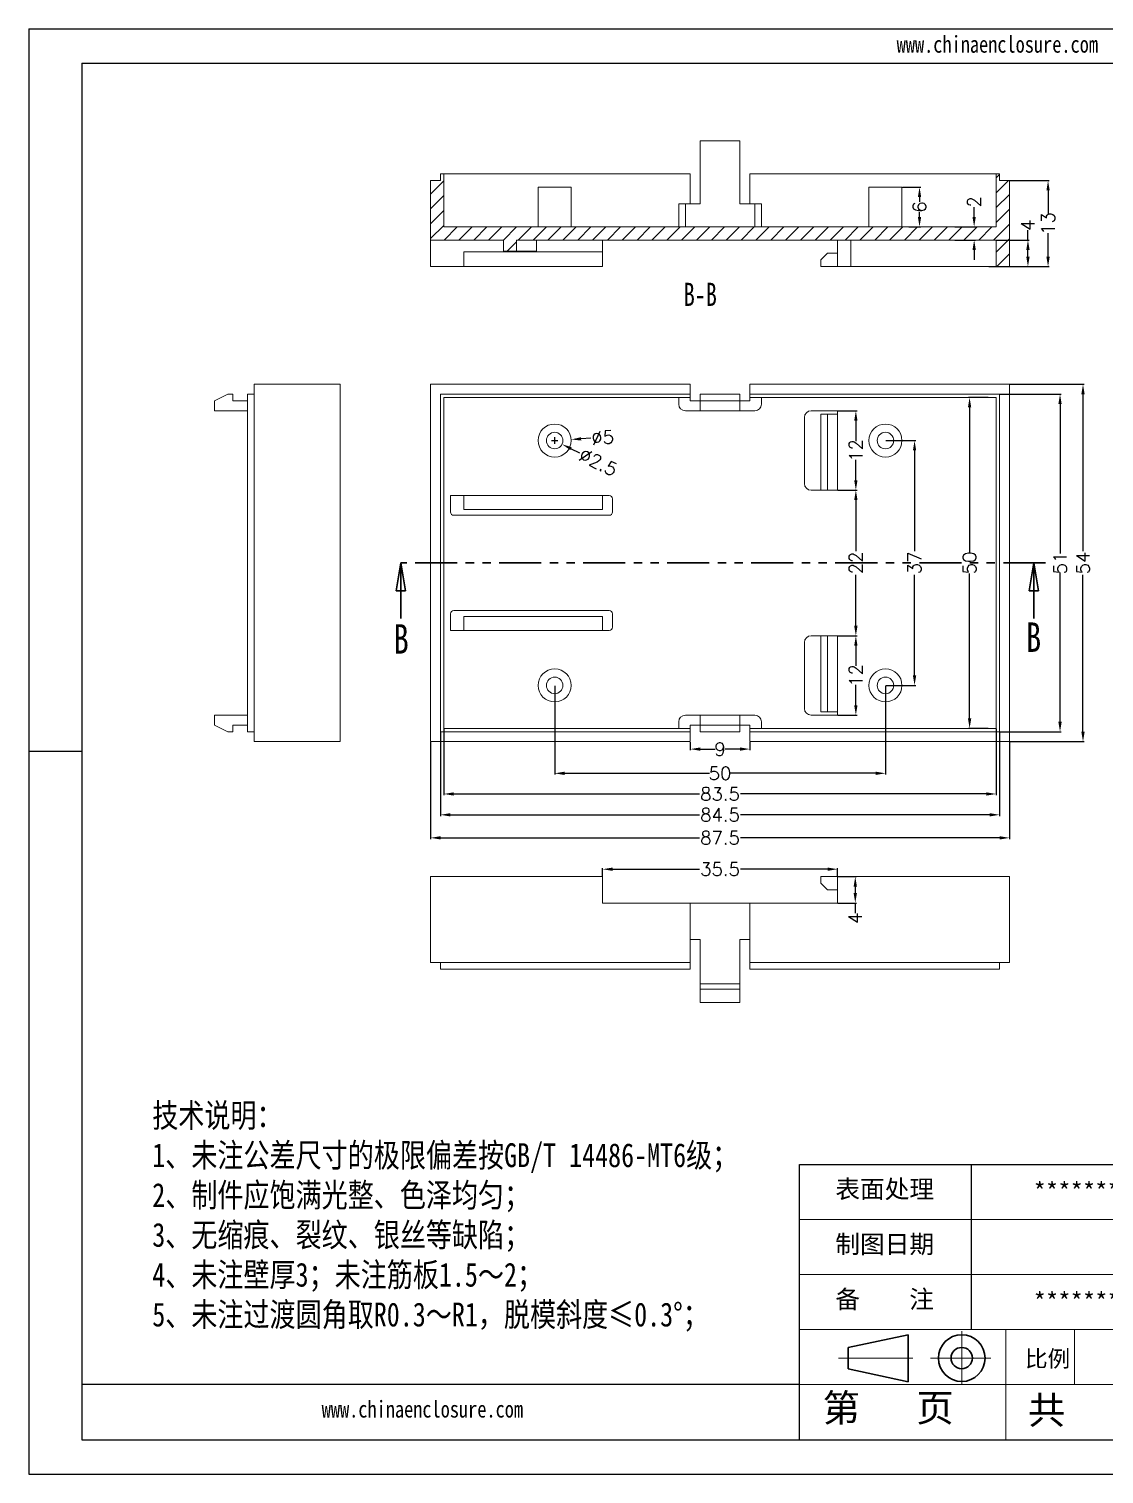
# Model space of a CAD drawing. Header units: inches. Extents: x 2138 to 2945, y 519 to 737.
# Drawn here: x 2477 to 2639.5, y 519 to 737.4 of the extents above; entities that cross this region are included whole.
import ezdxf

# ---------------------------------------------------------------- set-up
doc = ezdxf.new("R2010")
doc.units = ezdxf.units.IN
doc.linetypes.add('CENTER2', pattern=[28.575, 19.05, -3.175, 3.175, -3.175])
doc.linetypes.add('PHANTOM', pattern=[12.7, 6.35, -1.27, 1.27, -1.27, 1.27, -1.27])
doc.layers.add('文字', color=81, linetype='Continuous')
for name, color, linetype, lineweight in [('粗实线', 7, 'Continuous', 30), ('细实线', 3, 'Continuous', 9), ('细点划线', 2, 'CENTER2', 9)]:
    doc.layers.add(name, color=color, linetype=linetype, lineweight=lineweight)
doc.styles.add('SLDTEXTSTYLE0', font='TXT', dxfattribs={"width": 0.75})
doc.styles.add('SLDTEXTSTYLE3', font='TXT', dxfattribs={"width": 0.7})
doc.styles.get("Standard").update_dxf_attribs({"font": 'txt', "bigfont": 'gbcbig.shx'})
doc.styles.add('宋体', font='', dxfattribs={"width": 0.8, "height": 3.5})
doc.styles.get('宋体').set_extended_font_data('SimSun')
doc.dimstyles.new('2', dxfattribs={"dimtxt": 2, "dimasz": 1.5, "dimexe": 0.18, "dimexo": 0.0625, "dimgap": 0.1, "dimtad": 0, "dimzin": 12, "dimdsep": 46, "dimtxsty": 'Standard', "dimcen": 0.5, "dimclrd": 3, "dimclre": 3, "dimadec": 0, "dimazin": 0, "dimtfac": 1, "dimtofl": 0, "dimtmove": 0, "dimatfit": 3, "dimfxl": 1, "dimtolj": 1, "dimtzin": 0, "dimarcsym": 0})

# ---------------------------------------------------------------- blocks, each defined once
blk = doc.blocks.new('_CLOSED')
at = {"color": 0, "linetype": 'ByBlock', "lineweight": -2}
for p, q in [((-1, 0.166667), (0, 0)), ((-1, 0.166667), (-1, -0.166667)), ((0, 0), (-1, -0.166667)), ((0, 0), (-1, 0))]:
    blk.add_line(p, q, dxfattribs=at)
blk = doc.blocks.new('*D186')
at = {"color": 3, "lineweight": -2}
for p, q in [((2539.72, 631.66), (2539.72, 621.64)), ((2623.22, 631.66), (2623.22, 621.64)), ((2541.22, 621.82), (2578.37, 621.82)), ((2621.72, 621.82), (2584.57, 621.82))]:
    blk.add_line(p, q, dxfattribs=at)
at = {"color": 3}
for points in [[(2541.22, 622.07), (2541.22, 621.57), (2539.72, 621.82)], [(2621.72, 622.07), (2621.72, 621.57), (2623.22, 621.82)]]:
    blk.add_solid(points, dxfattribs=at)
at = {"layer": 'Defpoints', "color": 0}
for p in [(2539.72, 631.73), (2623.22, 631.73), (2623.22, 621.82)]:
    blk.add_point(p, dxfattribs=at)
at = {"color": 0, "insert": (2581.47, 621.82), "char_height": 2, "attachment_point": 5}
blk.add_mtext('\\A1;83.5', dxfattribs=at)
blk = doc.blocks.new('*D187')
at = {"color": 3, "lineweight": -2}
for p, q in [((2576.97, 629.66), (2576.97, 628.42)), ((2585.97, 629.66), (2585.97, 628.42)), ((2578.47, 628.6), (2580.71, 628.6)), ((2584.47, 628.6), (2582.24, 628.6))]:
    blk.add_line(p, q, dxfattribs=at)
at = {"color": 3}
for points in [[(2578.47, 628.85), (2578.47, 628.35), (2576.97, 628.6)], [(2584.47, 628.85), (2584.47, 628.35), (2585.97, 628.6)]]:
    blk.add_solid(points, dxfattribs=at)
at = {"layer": 'Defpoints', "color": 0}
for p in [(2576.97, 629.73), (2585.97, 629.73), (2585.97, 628.6)]:
    blk.add_point(p, dxfattribs=at)
at = {"color": 0, "insert": (2581.47, 628.6), "char_height": 2, "attachment_point": 5}
blk.add_mtext('\\A1;9', dxfattribs=at)
blk = doc.blocks.new('*D188')
at = {"color": 3, "lineweight": -2}
for p, q in [((2539.22, 631.16), (2539.22, 618.49)), ((2623.72, 631.16), (2623.72, 618.49)), ((2540.72, 618.67), (2578.37, 618.67)), ((2622.22, 618.67), (2584.57, 618.67))]:
    blk.add_line(p, q, dxfattribs=at)
at = {"color": 3}
for points in [[(2540.72, 618.92), (2540.72, 618.42), (2539.22, 618.67)], [(2622.22, 618.92), (2622.22, 618.42), (2623.72, 618.67)]]:
    blk.add_solid(points, dxfattribs=at)
at = {"layer": 'Defpoints', "color": 0}
for p in [(2539.22, 631.23), (2623.72, 631.23), (2539.22, 618.67)]:
    blk.add_point(p, dxfattribs=at)
at = {"color": 0, "insert": (2581.47, 618.67), "char_height": 2, "attachment_point": 5}
blk.add_mtext('\\A1;84.5', dxfattribs=at)
blk = doc.blocks.new('*D189')
at = {"color": 3, "lineweight": -2}
for p, q in [((2537.72, 629.66), (2537.72, 615.01)), ((2625.22, 629.66), (2625.22, 615.01)), ((2539.22, 615.19), (2578.37, 615.19)), ((2623.72, 615.19), (2584.57, 615.19))]:
    blk.add_line(p, q, dxfattribs=at)
at = {"color": 3}
for points in [[(2539.22, 615.44), (2539.22, 614.94), (2537.72, 615.19)], [(2623.72, 615.44), (2623.72, 614.94), (2625.22, 615.19)]]:
    blk.add_solid(points, dxfattribs=at)
at = {"layer": 'Defpoints', "color": 0}
for p in [(2537.72, 629.73), (2625.22, 629.73), (2625.22, 615.19)]:
    blk.add_point(p, dxfattribs=at)
at = {"color": 0, "insert": (2581.47, 615.19), "char_height": 2, "attachment_point": 5}
blk.add_mtext('\\A1;87.5', dxfattribs=at)
blk = doc.blocks.new('*D190')
at = {"color": 3, "lineweight": -2}
for p, q in [((2556.47, 638.16), (2556.47, 624.76)), ((2606.47, 638.16), (2606.47, 624.76)), ((2557.97, 624.94), (2579.87, 624.94)), ((2604.97, 624.94), (2583.07, 624.94))]:
    blk.add_line(p, q, dxfattribs=at)
at = {"color": 3}
for points in [[(2557.97, 625.19), (2557.97, 624.69), (2556.47, 624.94)], [(2604.97, 625.19), (2604.97, 624.69), (2606.47, 624.94)]]:
    blk.add_solid(points, dxfattribs=at)
at = {"layer": 'Defpoints', "color": 0}
for p in [(2556.47, 638.23), (2606.47, 638.23), (2606.47, 624.94)]:
    blk.add_point(p, dxfattribs=at)
at = {"color": 0, "insert": (2581.47, 624.94), "char_height": 2, "attachment_point": 5}
blk.add_mtext('\\A1;50', dxfattribs=at)
blk = doc.blocks.new('*D191')
at = {"color": 3, "lineweight": -2}
for p, q in [((2599.28, 667.73), (2602.18, 667.73)), ((2602, 666.23), (2602, 658.49)), ((2602, 647.23), (2602, 654.96)), ((2599.28, 645.73), (2602.18, 645.73))]:
    blk.add_line(p, q, dxfattribs=at)
at = {"color": 3}
for points in [[(2601.75, 666.23), (2602.25, 666.23), (2602, 667.73)], [(2601.75, 647.23), (2602.25, 647.23), (2602, 645.73)]]:
    blk.add_solid(points, dxfattribs=at)
at = {"layer": 'Defpoints', "color": 0}
for p in [(2599.22, 667.73), (2602, 667.73), (2599.22, 645.73)]:
    blk.add_point(p, dxfattribs=at)
at = {"color": 0, "insert": (2602, 656.73), "char_height": 2, "attachment_point": 5, "rotation": 90}
blk.add_mtext('\\A1;22', dxfattribs=at)
blk = doc.blocks.new('*D192')
at = {"color": 3, "lineweight": -2}
for p, q in [((2606.53, 675.23), (2611.05, 675.23)), ((2610.87, 673.73), (2610.87, 658.49)), ((2610.87, 639.73), (2610.87, 654.96)), ((2606.53, 638.23), (2611.05, 638.23))]:
    blk.add_line(p, q, dxfattribs=at)
at = {"color": 3}
for points in [[(2610.62, 673.73), (2611.12, 673.73), (2610.87, 675.23)], [(2610.62, 639.73), (2611.12, 639.73), (2610.87, 638.23)]]:
    blk.add_solid(points, dxfattribs=at)
at = {"layer": 'Defpoints', "color": 0}
for p in [(2606.47, 675.23), (2610.87, 675.23), (2606.47, 638.23)]:
    blk.add_point(p, dxfattribs=at)
at = {"color": 0, "insert": (2610.87, 656.73), "char_height": 2, "attachment_point": 5, "rotation": 90}
blk.add_mtext('\\A1;37', dxfattribs=at)
blk = doc.blocks.new('*D197')
at = {"color": 3, "lineweight": -2}
for p, q in [((2621.98, 681.73), (2619.01, 681.73)), ((2619.19, 680.23), (2619.19, 658.33)), ((2619.19, 633.23), (2619.19, 655.13)), ((2621.98, 631.73), (2619.01, 631.73))]:
    blk.add_line(p, q, dxfattribs=at)
at = {"color": 3}
for points in [[(2618.94, 680.23), (2619.44, 680.23), (2619.19, 681.73)], [(2618.94, 633.23), (2619.44, 633.23), (2619.19, 631.73)]]:
    blk.add_solid(points, dxfattribs=at)
at = {"layer": 'Defpoints', "color": 0}
for p in [(2619.19, 681.73), (2622.04, 681.73), (2622.04, 631.73)]:
    blk.add_point(p, dxfattribs=at)
at = {"color": 0, "insert": (2619.19, 656.73), "char_height": 2, "attachment_point": 5, "rotation": 90}
blk.add_mtext('\\A1;50', dxfattribs=at)
blk = doc.blocks.new('*D198')
at = {"color": 3, "lineweight": -2}
for p, q in [((2623.78, 682.23), (2633.04, 682.23)), ((2632.86, 680.73), (2632.86, 658.16)), ((2632.86, 632.73), (2632.86, 655.29)), ((2623.78, 631.23), (2633.04, 631.23))]:
    blk.add_line(p, q, dxfattribs=at)
at = {"color": 3}
for points in [[(2632.61, 680.73), (2633.11, 680.73), (2632.86, 682.23)], [(2632.61, 632.73), (2633.11, 632.73), (2632.86, 631.23)]]:
    blk.add_solid(points, dxfattribs=at)
at = {"layer": 'Defpoints', "color": 0}
for p in [(2623.72, 682.23), (2623.72, 631.23), (2632.86, 631.23)]:
    blk.add_point(p, dxfattribs=at)
at = {"color": 0, "insert": (2632.86, 656.73), "char_height": 2, "attachment_point": 5, "rotation": 90}
blk.add_mtext('\\A1;51', dxfattribs=at)
blk = doc.blocks.new('*D199')
at = {"color": 3, "lineweight": -2}
for p, q in [((2625.28, 683.73), (2636.51, 683.73)), ((2636.33, 682.23), (2636.33, 658.49)), ((2636.33, 631.23), (2636.33, 654.96)), ((2625.28, 629.73), (2636.51, 629.73))]:
    blk.add_line(p, q, dxfattribs=at)
at = {"color": 3}
for points in [[(2636.08, 682.23), (2636.58, 682.23), (2636.33, 683.73)], [(2636.08, 631.23), (2636.58, 631.23), (2636.33, 629.73)]]:
    blk.add_solid(points, dxfattribs=at)
at = {"layer": 'Defpoints', "color": 0}
for p in [(2625.22, 683.73), (2636.33, 683.73), (2625.22, 629.73)]:
    blk.add_point(p, dxfattribs=at)
at = {"color": 0, "insert": (2636.33, 656.73), "char_height": 2, "attachment_point": 5, "rotation": 90}
blk.add_mtext('\\A1;54', dxfattribs=at)
blk = doc.blocks.new('*D201')
at = {"color": 3, "lineweight": -2}
for p, q in [((2563.72, 609.39), (2563.72, 610.63)), ((2565.22, 610.45), (2578.37, 610.45)), ((2597.72, 610.45), (2584.57, 610.45)), ((2599.22, 609.39), (2599.22, 610.63))]:
    blk.add_line(p, q, dxfattribs=at)
at = {"color": 3}
for points in [[(2565.22, 610.7), (2565.22, 610.2), (2563.72, 610.45)], [(2597.72, 610.7), (2597.72, 610.2), (2599.22, 610.45)]]:
    blk.add_solid(points, dxfattribs=at)
at = {"layer": 'Defpoints', "color": 0}
for p in [(2563.72, 609.33), (2599.22, 610.45), (2599.22, 609.33)]:
    blk.add_point(p, dxfattribs=at)
at = {"color": 0, "insert": (2581.47, 610.45), "char_height": 2, "attachment_point": 5}
blk.add_mtext('\\A1;35.5', dxfattribs=at)
blk = doc.blocks.new('*D202')
at = {"color": 3, "lineweight": -2}
for p, q in [((2599.28, 609.33), (2602.09, 609.33)), ((2601.91, 607.83), (2601.91, 606.83)), ((2599.28, 605.33), (2602.09, 605.33)), ((2601.91, 605.33), (2601.91, 603.83))]:
    blk.add_line(p, q, dxfattribs=at)
at = {"color": 3}
for points in [[(2601.66, 607.83), (2602.16, 607.83), (2601.91, 609.33)], [(2601.66, 606.83), (2602.16, 606.83), (2601.91, 605.33)]]:
    blk.add_solid(points, dxfattribs=at)
at = {"layer": 'Defpoints', "color": 0}
for p in [(2599.22, 609.33), (2599.22, 605.33), (2601.91, 605.33)]:
    blk.add_point(p, dxfattribs=at)
at = {"color": 0, "insert": (2601.91, 603.06), "char_height": 2, "attachment_point": 5, "rotation": 90}
blk.add_mtext('\\A1;4', dxfattribs=at)
blk = doc.blocks.new('*D206')
at = {"color": 3, "lineweight": -2}
for p, q in [((2599.28, 679.73), (2602.18, 679.73)), ((2602, 678.23), (2602, 675.16)), ((2602, 669.23), (2602, 672.29)), ((2599.28, 667.73), (2602.18, 667.73))]:
    blk.add_line(p, q, dxfattribs=at)
at = {"color": 3}
for points in [[(2601.75, 678.23), (2602.25, 678.23), (2602, 679.73)], [(2601.75, 669.23), (2602.25, 669.23), (2602, 667.73)]]:
    blk.add_solid(points, dxfattribs=at)
at = {"layer": 'Defpoints', "color": 0}
for p in [(2599.22, 679.73), (2602, 679.73), (2599.22, 667.73)]:
    blk.add_point(p, dxfattribs=at)
at = {"color": 0, "insert": (2602, 673.73), "char_height": 2, "attachment_point": 5, "rotation": 90}
blk.add_mtext('\\A1;12', dxfattribs=at)
blk = doc.blocks.new('*D207')
at = {"color": 3, "lineweight": -2}
for p, q in [((2599.28, 645.73), (2602.18, 645.73)), ((2602, 644.23), (2602, 641.16)), ((2602, 635.23), (2602, 638.29)), ((2599.28, 633.73), (2602.18, 633.73))]:
    blk.add_line(p, q, dxfattribs=at)
at = {"color": 3}
for points in [[(2601.75, 644.23), (2602.25, 644.23), (2602, 645.73)], [(2601.75, 635.23), (2602.25, 635.23), (2602, 633.73)]]:
    blk.add_solid(points, dxfattribs=at)
at = {"layer": 'Defpoints', "color": 0}
for p in [(2599.22, 645.73), (2602, 645.73), (2599.22, 633.73)]:
    blk.add_point(p, dxfattribs=at)
at = {"color": 0, "insert": (2602, 639.73), "char_height": 2, "attachment_point": 5, "rotation": 90}
blk.add_mtext('\\A1;12', dxfattribs=at)
blk = doc.blocks.new('*D209')
at = {"color": 3, "lineweight": -2}
for p, q in [((2555.97, 675.23), (2556.97, 675.23)), ((2556.47, 674.73), (2556.47, 675.73)), ((2561.96, 675.58), (2560.46, 675.48))]:
    blk.add_line(p, q, dxfattribs=at)
at = {"color": 3}
blk.add_solid([(2560.45, 675.73), (2560.48, 675.23), (2558.97, 675.39)], dxfattribs=at)
at = {"layer": 'Defpoints', "color": 0}
for p in [(2553.98, 675.07), (2558.97, 675.39)]:
    blk.add_point(p, dxfattribs=at)
at = {"color": 0, "insert": (2563.72, 675.69), "char_height": 2, "attachment_point": 5, "rotation": 3.6373}
blk.add_mtext('\\A1;∅5', dxfattribs=at)
blk = doc.blocks.new('*D210')
at = {"color": 3, "lineweight": -2}
for p, q in [((2555.97, 675.23), (2556.97, 675.23)), ((2556.47, 674.73), (2556.47, 675.73)), ((2560.28, 673.33), (2558.93, 674))]:
    blk.add_line(p, q, dxfattribs=at)
at = {"color": 3}
blk.add_solid([(2559.04, 674.22), (2558.82, 673.78), (2557.59, 674.67)], dxfattribs=at)
at = {"layer": 'Defpoints', "color": 0}
for p in [(2555.35, 675.78), (2557.59, 674.67)]:
    blk.add_point(p, dxfattribs=at)
at = {"color": 0, "insert": (2563.05, 671.95), "char_height": 2, "attachment_point": 5, "rotation": 333.512}
blk.add_mtext('\\A1;∅2.5', dxfattribs=at)
blk = doc.blocks.new('*D216')
at = {"color": 3, "lineweight": -2}
for p, q in [((2609.03, 713.52), (2611.8, 713.52)), ((2611.62, 712.02), (2611.62, 711.29)), ((2611.62, 709.02), (2611.62, 709.76)), ((2610.03, 707.52), (2611.8, 707.52))]:
    blk.add_line(p, q, dxfattribs=at)
at = {"color": 3}
for points in [[(2611.37, 712.02), (2611.87, 712.02), (2611.62, 713.52)], [(2611.37, 709.02), (2611.87, 709.02), (2611.62, 707.52)]]:
    blk.add_solid(points, dxfattribs=at)
at = {"layer": 'Defpoints', "color": 0}
for p in [(2608.97, 713.52), (2611.62, 713.52), (2609.97, 707.52)]:
    blk.add_point(p, dxfattribs=at)
at = {"color": 0, "insert": (2611.62, 710.52), "char_height": 2, "attachment_point": 5, "rotation": 90}
blk.add_mtext('\\A1;6', dxfattribs=at)
blk = doc.blocks.new('*D217')
at = {"color": 3, "lineweight": -2}
for p, q in [((2623.28, 705.52), (2628.19, 705.52)), ((2628.01, 705.52), (2628.01, 707.02)), ((2628.01, 703.02), (2628.01, 704.02)), ((2623.28, 701.52), (2628.19, 701.52))]:
    blk.add_line(p, q, dxfattribs=at)
at = {"color": 3}
for points in [[(2627.76, 704.02), (2628.26, 704.02), (2628.01, 705.52)], [(2627.76, 703.02), (2628.26, 703.02), (2628.01, 701.52)]]:
    blk.add_solid(points, dxfattribs=at)
at = {"layer": 'Defpoints', "color": 0}
for p in [(2623.22, 705.52), (2628.01, 705.52), (2623.22, 701.52)]:
    blk.add_point(p, dxfattribs=at)
at = {"color": 0, "insert": (2628.01, 707.79), "char_height": 2, "attachment_point": 5, "rotation": 90}
blk.add_mtext('\\A1;4', dxfattribs=at)
blk = doc.blocks.new('*D218')
at = {"color": 3, "lineweight": -2}
for p, q in [((2619.88, 709.02), (2619.88, 710.52)), ((2616.97, 707.52), (2620.06, 707.52)), ((2616.97, 705.52), (2620.06, 705.52)), ((2619.88, 704.02), (2619.88, 702.52))]:
    blk.add_line(p, q, dxfattribs=at)
at = {"color": 3}
for points in [[(2619.63, 709.02), (2620.13, 709.02), (2619.88, 707.52)], [(2619.63, 704.02), (2620.13, 704.02), (2619.88, 705.52)]]:
    blk.add_solid(points, dxfattribs=at)
at = {"layer": 'Defpoints', "color": 0}
for p in [(2616.91, 707.52), (2616.91, 705.52), (2619.88, 707.52)]:
    blk.add_point(p, dxfattribs=at)
at = {"color": 0, "insert": (2619.88, 711.29), "char_height": 2, "attachment_point": 5, "rotation": 90}
blk.add_mtext('\\A1;2', dxfattribs=at)
blk = doc.blocks.new('*D219')
at = {"color": 3, "lineweight": -2}
for p, q in [((2625.28, 714.52), (2631.23, 714.52)), ((2631.05, 713.02), (2631.05, 709.46)), ((2631.05, 703.02), (2631.05, 706.59)), ((2622.1, 701.52), (2631.23, 701.52))]:
    blk.add_line(p, q, dxfattribs=at)
at = {"color": 3}
for points in [[(2630.8, 713.02), (2631.3, 713.02), (2631.05, 714.52)], [(2630.8, 703.02), (2631.3, 703.02), (2631.05, 701.52)]]:
    blk.add_solid(points, dxfattribs=at)
at = {"layer": 'Defpoints', "color": 0}
for p in [(2625.22, 714.52), (2622.04, 701.52), (2631.05, 701.52)]:
    blk.add_point(p, dxfattribs=at)
at = {"color": 0, "insert": (2631.05, 708.02), "char_height": 2, "attachment_point": 5, "rotation": 90}
blk.add_mtext('\\A1;13', dxfattribs=at)

msp = doc.modelspace()

# ---------------------------------------------------------------- hatches: boundary and pattern name
at = {"linetype": 'Continuous', "lineweight": 0}
h = msp.add_hatch(dxfattribs=at)
h.set_pattern_fill('ANSI31', color=4, scale=0.5, style=0)
h.paths.add_polyline_path([(2537.722, 705.524), (2548.722, 705.524), (2548.722, 703.824), (2550.722, 703.824), (2550.722, 705.524), (2623.222, 705.524), (2623.222, 701.524), (2625.222, 701.524), (2625.222, 714.524), (2623.722, 714.524), (2623.722, 715.524), (2623.222, 715.524), (2623.222, 707.524), (2539.722, 707.524), (2539.722, 715.524), (2539.222, 715.524), (2539.222, 714.524), (2537.722, 714.524)], flags=0)

# ---------------------------------------------------------------- linework, layer by layer
for p, q in [((2476.993, 737.435), (2785.866, 737.435)), ((2476.993, 737.435), (2476.993, 519.041)), ((2484.986, 732.235), (2780.666, 732.235)), ((2484.986, 732.235), (2484.986, 524.24)), ((2484.986, 628.238), (2476.993, 628.238)), ((2476.993, 620.149), (2476.993, 519.041)), ((2593.47, 524.24), (2593.47, 565.839)), ((2593.47, 565.839), (2780.666, 565.839)), ((2619.47, 540.88), (2619.47, 565.839)), ((2593.47, 532.56), (2484.986, 532.56)), ((2484.986, 524.24), (2780.666, 524.24)), ((2476.993, 519.041), (2785.866, 519.041)), ((2476.993, 519.041), (2619.99, 519.041))]:
    msp.add_line(p, q)
at = {"color": 7, "linetype": 'Continuous', "lineweight": 15}
for p, q in [((2578.472, 720.524), (2578.472, 711.024)), ((2584.472, 720.524), (2578.472, 720.524)), ((2584.472, 711.024), (2584.472, 720.524)), ((2537.722, 714.524), (2537.722, 705.524)), ((2537.722, 714.524), (2539.222, 714.524)), ((2539.222, 714.524), (2539.222, 715.524)), ((2539.722, 715.524), (2539.222, 715.524)), ((2539.722, 707.524), (2539.722, 715.524)), ((2576.972, 715.524), (2539.722, 715.524)), ((2576.972, 715.524), (2576.972, 711.024)), ((2585.972, 711.024), (2585.972, 715.524)), ((2623.222, 715.524), (2585.972, 715.524)), ((2623.222, 715.524), (2623.222, 707.524)), ((2623.722, 715.524), (2623.222, 715.524)), ((2623.722, 715.524), (2623.722, 714.524)), ((2623.722, 714.524), (2625.222, 714.524)), ((2625.222, 701.524), (2625.222, 714.524)), ((2553.972, 713.524), (2553.972, 707.524)), ((2553.972, 713.524), (2558.972, 713.524)), ((2558.972, 707.524), (2558.972, 713.524)), ((2603.972, 713.524), (2603.972, 707.524)), ((2608.972, 713.524), (2603.972, 713.524)), ((2608.972, 707.524), (2608.972, 713.524)), ((2575.222, 711.024), (2575.222, 707.524)), ((2576.222, 711.024), (2575.222, 711.024)), ((2576.222, 711.024), (2576.222, 707.524)), ((2578.472, 711.024), (2576.222, 711.024)), ((2586.722, 711.024), (2584.472, 711.024)), ((2586.722, 711.024), (2586.722, 707.524)), ((2587.722, 711.024), (2586.722, 711.024)), ((2587.722, 711.024), (2587.722, 707.524)), ((2537.722, 705.524), (2548.722, 705.524)), ((2537.722, 705.524), (2537.722, 701.524)), ((2623.222, 707.524), (2539.722, 707.524)), ((2548.722, 705.524), (2548.722, 703.824)), ((2550.722, 705.524), (2623.222, 705.524)), ((2550.722, 703.824), (2550.722, 705.524)), ((2553.722, 703.824), (2553.722, 705.524)), ((2563.722, 705.524), (2563.722, 703.724)), ((2599.222, 705.524), (2599.222, 703.524)), ((2601.222, 705.524), (2601.222, 701.524)), ((2623.222, 705.524), (2623.222, 701.524)), ((2542.722, 703.724), (2542.722, 701.524)), ((2563.722, 703.724), (2542.722, 703.724)), ((2550.722, 703.824), (2548.722, 703.824)), ((2553.722, 703.824), (2550.722, 703.824)), ((2563.722, 701.524), (2563.722, 703.724)), ((2597.722, 703.524), (2596.722, 702.524)), ((2597.722, 703.524), (2599.222, 703.524)), ((2599.222, 701.524), (2599.222, 703.524)), ((2542.722, 701.524), (2537.722, 701.524)), ((2542.722, 701.524), (2563.722, 701.524)), ((2596.722, 702.524), (2596.722, 701.524)), ((2599.222, 701.524), (2596.722, 701.524)), ((2601.222, 701.524), (2599.222, 701.524)), ((2601.222, 701.524), (2623.222, 701.524)), ((2625.222, 701.524), (2623.222, 701.524)), ((2511.041, 629.727), (2511.041, 683.727)), ((2511.041, 683.727), (2524.041, 683.727)), ((2524.041, 629.727), (2524.041, 683.727)), ((2537.722, 683.727), (2537.722, 629.727)), ((2576.972, 683.727), (2537.722, 683.727)), ((2576.972, 682.227), (2576.972, 683.727)), ((2625.222, 683.727), (2585.972, 683.727)), ((2585.972, 683.727), (2585.972, 682.227)), ((2625.222, 629.727), (2625.222, 683.727)), ((2507.041, 682.227), (2505.041, 681.227)), ((2507.841, 682.227), (2507.041, 682.227)), ((2507.841, 682.227), (2507.841, 681.227)), ((2511.041, 682.227), (2510.041, 682.227)), ((2510.041, 631.227), (2510.041, 682.227)), ((2576.972, 682.227), (2539.222, 682.227)), ((2539.222, 682.227), (2539.222, 631.227)), ((2576.972, 681.727), (2539.722, 681.727)), ((2539.722, 681.727), (2539.722, 631.727)), ((2575.222, 680.727), (2575.222, 681.727)), ((2576.972, 682.227), (2576.972, 681.727)), ((2576.972, 681.727), (2576.972, 681.227)), ((2578.472, 682.227), (2584.472, 682.227)), ((2578.472, 681.227), (2578.472, 682.227)), ((2584.472, 682.227), (2584.472, 681.227)), ((2623.722, 682.227), (2585.972, 682.227)), ((2585.972, 681.727), (2585.972, 682.227)), ((2623.222, 681.727), (2585.972, 681.727)), ((2585.972, 681.227), (2585.972, 681.727)), ((2587.722, 681.727), (2587.722, 680.727)), ((2623.222, 631.727), (2623.222, 681.727)), ((2623.722, 631.227), (2623.722, 682.227)), ((2505.041, 679.727), (2505.041, 681.227)), ((2510.041, 679.727), (2505.041, 679.727)), ((2510.041, 681.227), (2507.841, 681.227)), ((2578.472, 679.727), (2576.222, 679.727)), ((2576.972, 681.227), (2578.472, 681.227)), ((2584.472, 681.227), (2578.472, 681.227)), ((2578.472, 679.727), (2578.472, 681.227)), ((2584.472, 679.727), (2578.472, 679.727)), ((2584.472, 679.727), (2584.472, 681.227)), ((2584.472, 681.227), (2585.972, 681.227)), ((2586.722, 679.727), (2584.472, 679.727)), ((2599.222, 679.727), (2595.222, 679.727)), ((2596.722, 667.727), (2596.722, 679.227)), ((2596.722, 679.227), (2597.722, 679.227)), ((2597.722, 679.227), (2597.722, 667.727)), ((2597.722, 679.227), (2599.222, 679.227)), ((2599.222, 667.727), (2599.222, 679.727)), ((2594.222, 678.727), (2594.222, 668.727)), ((2564.722, 666.927), (2540.722, 666.927)), ((2540.722, 666.927), (2540.722, 664.427)), ((2542.722, 664.827), (2542.722, 666.927)), ((2563.722, 664.827), (2563.722, 666.927)), ((2565.222, 664.427), (2565.222, 666.427)), ((2595.222, 667.727), (2599.222, 667.727)), ((2541.222, 663.927), (2564.722, 663.927)), ((2563.722, 664.827), (2542.722, 664.827)), ((2540.722, 646.527), (2540.722, 649.027)), ((2541.222, 649.527), (2564.722, 649.527)), ((2565.222, 649.027), (2565.222, 647.027)), ((2540.722, 646.527), (2564.722, 646.527)), ((2542.722, 648.627), (2542.722, 646.527)), ((2563.722, 648.627), (2542.722, 648.627)), ((2563.722, 648.627), (2563.722, 646.527)), ((2594.222, 644.727), (2594.222, 634.727)), ((2599.222, 645.727), (2595.222, 645.727)), ((2596.722, 634.227), (2596.722, 645.727)), ((2597.722, 645.727), (2597.722, 634.227)), ((2599.222, 633.727), (2599.222, 645.727)), ((2505.041, 633.727), (2505.041, 632.227)), ((2510.041, 633.727), (2505.041, 633.727)), ((2578.472, 633.727), (2576.222, 633.727)), ((2584.472, 633.727), (2578.472, 633.727)), ((2578.472, 633.727), (2578.472, 632.227)), ((2584.472, 633.727), (2584.472, 632.227)), ((2586.722, 633.727), (2584.472, 633.727)), ((2595.222, 633.727), (2599.222, 633.727)), ((2597.722, 634.227), (2596.722, 634.227)), ((2597.722, 634.227), (2599.222, 634.227)), ((2505.041, 632.227), (2507.041, 631.227)), ((2507.841, 631.227), (2507.041, 631.227)), ((2507.841, 631.227), (2507.841, 632.227)), ((2510.041, 632.227), (2507.841, 632.227)), ((2511.041, 631.227), (2510.041, 631.227)), ((2539.222, 631.227), (2576.972, 631.227)), ((2539.722, 631.727), (2576.972, 631.727)), ((2575.222, 632.727), (2575.222, 631.727)), ((2576.972, 631.727), (2576.972, 632.227)), ((2576.972, 632.227), (2578.472, 632.227)), ((2576.972, 631.227), (2576.972, 631.727)), ((2576.972, 631.227), (2576.972, 629.727)), ((2578.472, 631.227), (2578.472, 632.227)), ((2578.472, 632.227), (2584.472, 632.227)), ((2584.472, 631.227), (2578.472, 631.227)), ((2584.472, 632.227), (2584.472, 631.227)), ((2584.472, 632.227), (2585.972, 632.227)), ((2585.972, 632.227), (2585.972, 631.727)), ((2585.972, 631.727), (2585.972, 631.227)), ((2585.972, 631.727), (2623.222, 631.727)), ((2585.972, 631.227), (2623.722, 631.227)), ((2585.972, 629.727), (2585.972, 631.227)), ((2587.722, 631.727), (2587.722, 632.727)), ((2511.041, 629.727), (2524.041, 629.727)), ((2537.722, 629.727), (2576.972, 629.727)), ((2585.972, 629.727), (2625.222, 629.727)), ((2537.722, 596.331), (2537.722, 609.331)), ((2563.722, 609.331), (2537.722, 609.331)), ((2563.722, 605.331), (2563.722, 609.331)), ((2596.722, 609.331), (2596.722, 608.331)), ((2596.722, 609.331), (2599.222, 609.331)), ((2599.222, 605.331), (2599.222, 609.331)), ((2625.222, 609.331), (2599.222, 609.331)), ((2625.222, 596.331), (2625.222, 609.331)), ((2596.722, 608.331), (2597.722, 607.331)), ((2597.722, 607.331), (2599.222, 607.331)), ((2563.722, 605.331), (2576.972, 605.331)), ((2576.972, 596.331), (2576.972, 605.331)), ((2576.972, 605.331), (2585.972, 605.331)), ((2585.972, 605.331), (2599.222, 605.331)), ((2585.972, 605.331), (2585.972, 596.331)), ((2576.972, 599.831), (2578.472, 599.831)), ((2578.472, 593.131), (2578.472, 599.831)), ((2584.472, 599.831), (2585.972, 599.831)), ((2584.472, 599.831), (2584.472, 593.131)), ((2576.972, 596.331), (2537.722, 596.331)), ((2539.222, 596.331), (2539.222, 595.331)), ((2576.972, 595.331), (2576.972, 596.331)), ((2625.222, 596.331), (2585.972, 596.331)), ((2585.972, 596.331), (2585.972, 595.331)), ((2623.722, 596.331), (2623.722, 595.331)), ((2576.972, 595.331), (2539.222, 595.331)), ((2623.722, 595.331), (2585.972, 595.331)), ((2578.472, 593.131), (2584.472, 593.131)), ((2578.472, 592.331), (2578.472, 593.131)), ((2578.472, 592.331), (2584.472, 592.331)), ((2578.472, 590.331), (2578.472, 592.331)), ((2584.472, 593.131), (2584.472, 592.331)), ((2584.472, 592.331), (2584.472, 590.331)), ((2584.472, 590.331), (2578.472, 590.331))]:
    msp.add_line(p, q, dxfattribs=at)
at = {"color": 1, "linetype": 'PHANTOM', "lineweight": 30}
msp.add_line((2630.645, 656.727), (2533.21, 656.727), dxfattribs=at)
at = {"color": 7, "linetype": 'Continuous', "lineweight": 30}
for p, q in [((2533.21, 648.327), (2533.21, 656.727)), ((2628.889, 648.327), (2628.889, 656.727))]:
    msp.add_line(p, q, dxfattribs=at)
at = {"color": 7, "linetype": 'Continuous', "lineweight": 15}
for centre, radius in [((2556.472, 675.227), 2.5), ((2606.472, 675.227), 2.5), ((2556.472, 675.227), 1.25), ((2606.472, 675.227), 1.25), ((2556.472, 638.227), 2.5), ((2606.472, 638.227), 2.5), ((2556.472, 638.227), 1.25), ((2606.472, 638.227), 1.25)]:
    msp.add_circle(centre, radius, dxfattribs=at)
for centre, radius, start, end in [((2576.222, 680.727), 1, 180, 270), ((2586.722, 680.727), 1, 270, 0), ((2595.222, 678.727), 1, 90, 180), ((2595.222, 668.727), 1, 180, 270), ((2564.722, 666.427), 0.5, 0, 90), ((2541.222, 664.427), 0.5, 180, 270), ((2564.722, 664.427), 0.5, 270, 0), ((2541.222, 649.027), 0.5, 90, 180), ((2564.722, 649.027), 0.5, 0, 90), ((2564.722, 647.027), 0.5, 270, 0), ((2595.222, 644.727), 1, 90, 180), ((2576.222, 632.727), 1, 90, 180), ((2586.722, 632.727), 1, 0, 90), ((2595.222, 634.727), 1, 180, 270)]:
    msp.add_arc(centre, radius, start, end, dxfattribs=at)
at = {"layer": '粗实线', "color": 7}
for p, q in [((2609.913, 540.102), (2600.823, 538.175)), ((2609.913, 540.102), (2609.913, 532.977)), ((2600.823, 538.175), (2600.823, 534.96)), ((2600.823, 534.96), (2609.913, 532.977))]:
    msp.add_line(p, q, dxfattribs=at)
for radius in [3.534, 1.607]:
    msp.add_circle((2618.004, 536.567), radius, dxfattribs=at)
at = {"layer": '细实线', "color": 7}
for p, q in [((2655.869, 557.52), (2593.47, 557.52)), ((2655.869, 549.2), (2593.47, 549.2)), ((2780.666, 540.88), (2593.47, 540.88)), ((2624.67, 540.88), (2624.67, 524.24)), ((2635.069, 540.88), (2635.069, 532.56)), ((2655.869, 532.56), (2593.47, 532.56))]:
    msp.add_line(p, q, dxfattribs=at)
at = {"layer": '细点划线', "color": 7}
for p, q in [((2618.004, 540.636), (2618.004, 532.56)), ((2599.373, 536.567), (2610.61, 536.567)), ((2613.277, 536.567), (2622.412, 536.567))]:
    msp.add_line(p, q, dxfattribs=at)

# ---------------------------------------------------------------- block references
at = {"color": 7, "linetype": 'Continuous', "lineweight": 30, "xscale": 4.199999999999989, "yscale": 4.199999999999989, "zscale": 0.7, "rotation": 90}
for p in [(2533.21, 656.727), (2628.889, 656.727)]:
    msp.add_blockref('_CLOSED', p, dxfattribs=at)

# ---------------------------------------------------------------- texts
at = {"color": 0, "linetype": 'Continuous', "lineweight": 0, "insert": (2578.484, 699.067), "char_height": 3.5, "attachment_point": 2, "style": 'SLDTEXTSTYLE3'}
msp.add_mtext('B-B', dxfattribs=at)
at = {"color": 7, "linetype": 'Continuous', "char_height": 4.445, "attachment_point": 1, "style": 'SLDTEXTSTYLE0'}
for insert in [(2532.142, 647.478), (2627.736, 647.738)]:
    msp.add_mtext('B', dxfattribs=dict(at, insert=insert))
at = {"char_height": 2.7361, "width": 1555.06562, "attachment_point": 1}
for s, insert in [('{\\fSimHei|b0|i0|c134|p49;表面处理}', (2598.896, 563.478)), ('{\\fSimHei|b0|i0|c134|p49;*********}', (2628.864, 563.127)), ('{\\fSimHei|b0|i0|c134|p49;制图日期}', (2598.896, 555.159)), ('{\\fSimHei|b0|i0|c134|p49;备    注}', (2598.896, 546.839)), ('{\\fSimHei|b0|i0|c134|p49;*********}', (2628.864, 546.487))]:
    msp.add_mtext(s, dxfattribs=dict(at, insert=insert))
at = {"layer": '文字', "color": 0, "attachment_point": 1, "style": '宋体'}
for s, insert, char_height, width in [('www.chinaenclosure.com', (2608.164, 736.387), 2.54216, 44.66329), ('{\\H1.111x;技术说明：\\P1、未注公差尺寸的极限偏差按GB/T 14486-MT6级；\\P2、制件应饱满光整、色泽均匀；\\P3、无缩痕、裂纹、银丝等缺陷；\\P4、未注壁厚3；未注筋板1.5～2；\\P5、未注过渡圆角取R0.3～R1，脱模斜度≤0.3%%D；}', (2495.642, 575.059), 3.24992, 118.37295), ('www.chinaenclosure.com', (2521.254, 530.126), 2.54216, 44.66329)]:
    msp.add_mtext(s, dxfattribs=dict(at, insert=insert, char_height=char_height, width=width))
at = {"layer": '细实线', "color": 7, "attachment_point": 1}
for s, insert, char_height, width in [('{\\fSimSun|b0|i0|c134|p54;比例}', (2627.581, 537.729), 2.49594, 10.95639), ('{\\fSimSun|b0|i0|c134|p54;第   页}', (2596.971, 531.13), 4.1599, 31.19922), ('{\\fSimSun|b0|i0|c134|p54; 共   页}', (2625.179, 530.777), 4.1599, 31.19922)]:
    msp.add_mtext(s, dxfattribs=dict(at, insert=insert, char_height=char_height, width=width))

# ---------------------------------------------------------------- dimensions: what is measured, and where the dimension line sits
for base, p1, p2, picture, middle in [((2631.051, 701.524), (2625.222, 714.524), (2622.039, 701.524), '*D219', (2631.051, 708.024)), ((2611.62, 713.524), (2609.969, 707.524), (2608.972, 713.524), '*D216', (2611.62, 710.524)), ((2628.013, 705.524), (2623.222, 701.524), (2623.222, 705.524), '*D217', (2628.013, 707.79)), ((2636.328, 683.727), (2625.222, 629.727), (2625.222, 683.727), '*D199', (2636.328, 656.727)), ((2619.187, 681.727), (2622.038, 631.727), (2622.038, 681.727), '*D197', (2619.187, 656.727)), ((2632.856, 631.227), (2623.722, 682.227), (2623.722, 631.227), '*D198', (2632.856, 656.727)), ((2601.997, 679.727), (2599.222, 667.727), (2599.222, 679.727), '*D206', (2601.997, 673.727)), ((2610.867, 675.227), (2606.472, 638.227), (2606.472, 675.227), '*D192', (2610.867, 656.727)), ((2601.997, 667.727), (2599.222, 645.727), (2599.222, 667.727), '*D191', (2601.997, 656.727)), ((2601.997, 645.727), (2599.222, 633.727), (2599.222, 645.727), '*D207', (2601.997, 639.727)), ((2601.912, 605.331), (2599.222, 609.331), (2599.222, 605.331), '*D202', (2601.912, 603.064))]:
    dim = msp.add_linear_dim(base=base, p1=p1, p2=p2, angle=90, dimstyle='2')
    dim.commit()
    dim.dimension.update_dxf_attribs({"geometry": picture, "text_midpoint": middle})
dim = msp.add_linear_dim(base=(2619.883, 707.524), p1=(2616.911, 705.524), p2=(2616.911, 707.524), angle=90, dimstyle='2')
dim.commit()
dim.dimension.update_dxf_attribs({"geometry": '*D218', "text_midpoint": (2619.883, 711.29), "dimtype": 160})
for p1, p2, picture, middle in [((2553.977, 675.069), (2558.967, 675.386), '*D209', (2563.724, 675.688)), ((2555.353, 675.785), (2557.591, 674.67), '*D210', (2563.051, 671.949))]:
    dim = msp.add_diameter_dim_2p(p1=p1, p2=p2, dimstyle='2')
    dim.commit()
    dim.dimension.update_dxf_attribs({"geometry": picture, "text_midpoint": middle})
for base, p1, p2, picture, middle in [((2606.472, 624.945), (2556.472, 638.227), (2606.472, 638.227), '*D190', (2581.472, 624.945)), ((2539.222, 618.665), (2623.722, 631.227), (2539.222, 631.227), '*D188', (2581.472, 618.665)), ((2623.222, 621.817), (2539.722, 631.727), (2623.222, 631.727), '*D186', (2581.472, 621.817)), ((2625.222, 615.189), (2537.722, 629.727), (2625.222, 629.727), '*D189', (2581.472, 615.189)), ((2585.972, 628.604), (2576.972, 629.727), (2585.972, 629.727), '*D187', (2581.472, 628.604)), ((2599.222, 610.447), (2563.722, 609.331), (2599.222, 609.331), '*D201', (2581.472, 610.447))]:
    dim = msp.add_linear_dim(base=base, p1=p1, p2=p2, dimstyle='2')
    dim.commit()
    dim.dimension.update_dxf_attribs({"geometry": picture, "text_midpoint": middle, "dimtype": 160})

doc.saveas('drawing.dxf')
